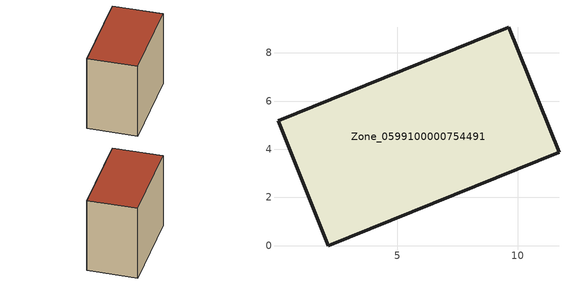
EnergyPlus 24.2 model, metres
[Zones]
Zone_0599100000754491
 floor ground (C_G): 9.62,9.06 11.7,3.87 2.13,0 0.04,5.17 z0.68
 wall outside (C_F): 9.62,9.06 0.04,5.17 2.13,0 11.7,3.87 9.62,9.06 z0.68:9.59
 roof outside (C_R): 11.7,3.87 9.62,9.06 0.04,5.17 2.13,0 z9.59
[BUILDING]
Pand.0599100000754491: North Axis=0; Terrain=City; Loads Convergence Tolerance Value=0.04; Temperature Convergence Tolerance Value=0.4; Solar Distribution=FullExterior; Maximum Number of Warmup Days=25; Minimum Number of Warmup Days=1
[Site:Location]
Rotterdam.The.Hague.AP_ZH_NLD Design_Conditions: Latitude=51.96; Longitude=4.45; Time Zone=1; Elevation=-4.5
[SITE:GROUNDTEMPERATURE:BUILDINGSURFACE]
18, 18, 18, 18, 18, 18, 18, 18, 18, 18, 18, 18
[MATERIAL] Thermal Absorptance=0.9; Solar Absorptance=0.7; Visible Absorptance=0.7
Name | Roughness | Thickness | Conductivity | Density | Specific Heat
G.TC.2006-2014 | MediumSmooth | 0.15 | 0.06 | 540 | 1210
F.TC.2006-2014 | Rough | 0.3 | 0.12 | 1920 | 840
R.TC.2006-2014 | MediumRough | 0.2 | 0.08 | 1500 | 1000
[CONSTRUCTION]
C_G: G.TC.2006-2014
C_F: F.TC.2006-2014
C_R: R.TC.2006-2014
[ZONE]
Zone_0599100000754491: Type=1; Multiplier=1; Ceiling Height=Autocalculate; Volume=Autocalculate; Floor Area=autocalculate; Part of Total Floor Area=Yes
[ZONEINFILTRATION:DESIGNFLOWRATE]
Infil_Zone_0599100000754491: Zone or ZoneList or Space or SpaceList=Zone_0599100000754491; Schedule=AlwaysOn; Design Flow Rate Calculation Method=Flow/Area; Flow Rate per Floor Area=0.0015; Constant Term Coefficient=1; Temperature Term Coefficient=0; Velocity Term Coefficient=0; Velocity Squared Term Coefficient=0
[HVACTEMPLATE:ZONE:IDEALLOADSAIRSYSTEM]
Zone_0599100000754491: Maximum Heating Supply Air Temperature=50; Minimum Cooling Supply Air Temperature=13; Maximum Heating Supply Air Humidity Ratio=0.0156; Minimum Cooling Supply Air Humidity Ratio=0.0077; Heating Limit=NoLimit; Cooling Limit=NoLimit; Dehumidification Control Type=ConstantSensibleHeatRatio; Cooling Sensible Heat Ratio=0.7; Dehumidification Setpoint=60; Humidification Control Type=None; Humidification Setpoint=30; Outdoor Air Method=None; Outdoor Air Flow Rate per Person=0.00944; Outdoor Air Flow Rate per Zone Floor Area=0; Outdoor Air Flow Rate per Zone=0; Demand Controlled Ventilation Type=None; Outdoor Air Economizer Type=NoEconomizer; Heat Recovery Type=None; Sensible Heat Recovery Effectiveness=0.7; Latent Heat Recovery Effectiveness=0.65
[ZONECONTROL:THERMOSTAT]
ThermostatControl_Zone_0599100000754491: Zone or ZoneList=Zone_0599100000754491; Control Type Schedule=DualSetpointControlType; Control 1=Thermostat_Zone_0599100000754491; Temperature Difference Between Cutout And Setpoint=0
[THERMOSTATSETPOINT:DUALSETPOINT]
Thermostat_Zone_0599100000754491: Heating Setpoint Temperature Schedule=HeatingSetpoint_Zone_0599100000754491; Cooling Setpoint Temperature Schedule=CoolingSetpoint_Zone_0599100000754491
[SCHEDULE:COMPACT]
HeatingSetpoint_Zone_0599100000754491: Through: 12/31, For: AllDays, Until: 24:00, 21
CoolingSetpoint_Zone_0599100000754491: Through: 12/31, For: AllDays, Until: 24:00, 24
DualSetpointControlType: Through: 12/31, For: AllDays, Until: 24:00, 4
AlwaysOn: Through: 12/31, For: AllDays, Until: 24:00, 1
